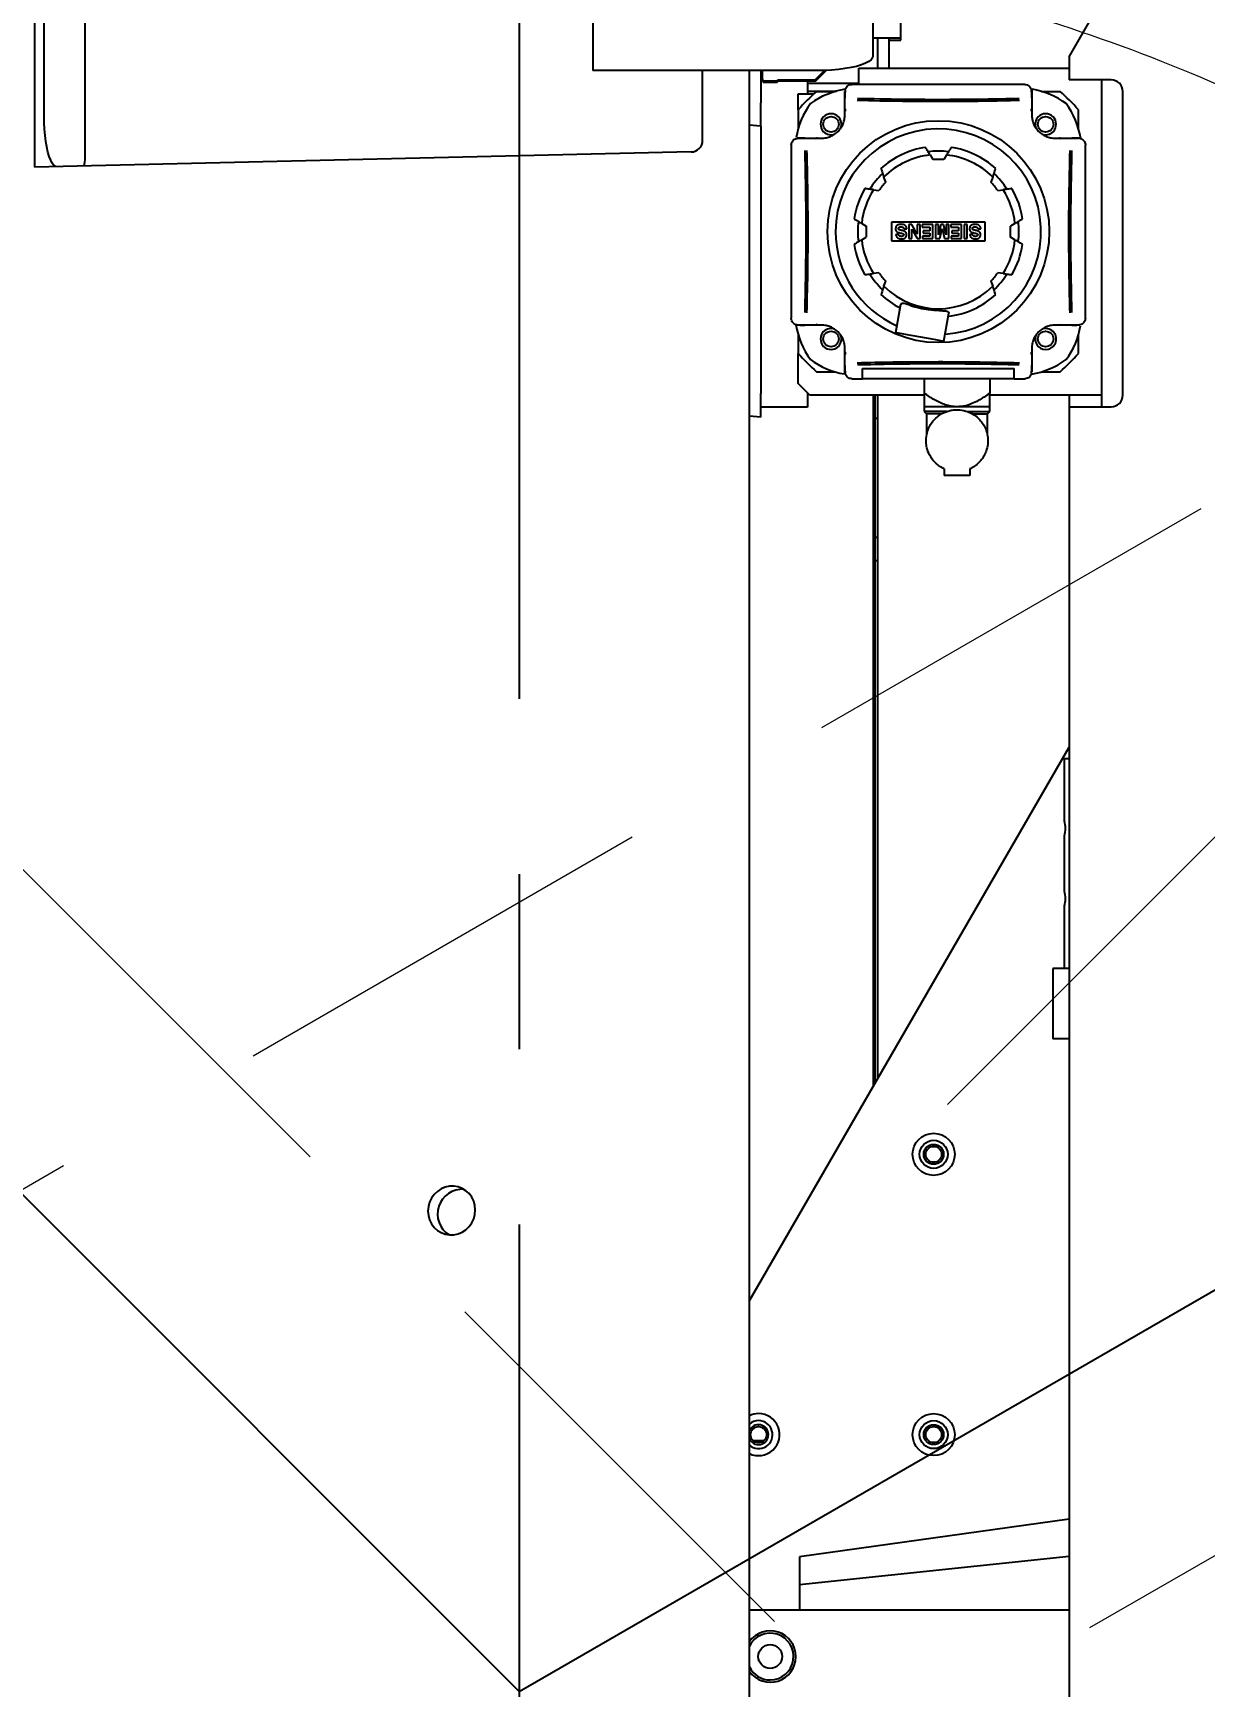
# Model space of a CAD drawing. Header units: inches. Extents: x -347369 to -260369, y 119522 to 149869.
# Drawn here: x -285438 to -284936, y 139002 to 139710 of the extents above; entities that cross this region are included whole.
import ezdxf

# ---------------------------------------------------------------- set-up
doc = ezdxf.new("R2010")
doc.units = ezdxf.units.IN
doc.header["$LTSCALE"] = 300
doc.linetypes.add('CENTRO', pattern=[2, 1.25, -0.25, 0.25, -0.25])
doc.linetypes.add('NASCOSTA', pattern=[0.375, 0.25, -0.125])
for name, color, linetype in [('ASSI', 254, 'CENTRO'), ('MACCHINA', 40, 'Continuous'), ('QUOTE', 7, 'Continuous')]:
    doc.layers.add(name, color=color, linetype=linetype)
doc.styles.get("Standard").update_dxf_attribs({"font": 'romans.shx'})
doc.dimstyles.new('sc1a100', dxfattribs={"dimscale": 100, "dimtxt": 3, "dimasz": 3, "dimexe": 0, "dimexo": 0, "dimgap": 1, "dimtad": 1, "dimzin": 12, "dimdsep": 46, "dimtxsty": 'Standard', "dimblk": 'CLOSEDBLANK', "dimcen": 1, "dimclrd": 253, "dimclre": 253, "dimclrt": 2, "dimadec": 0, "dimazin": 3, "dimtfac": 1, "dimtmove": 0, "dimatfit": 1, "dimldrblk": 'CLOSEDBLANK', "dimfxl": 1, "dimtolj": 1, "dimtzin": 0, "dimarcsym": 0})
doc.dimstyles.new('sc1a100_pollici', dxfattribs={"dimscale": 100, "dimtxt": 3, "dimasz": 3, "dimexe": 0, "dimexo": 0, "dimgap": 1, "dimtad": 1, "dimzin": 12, "dimdsep": 46, "dimtxsty": 'Standard', "dimblk": 'CLOSEDBLANK', "dimcen": 1, "dimclrd": 253, "dimclre": 253, "dimclrt": 2, "dimadec": 0, "dimazin": 3, "dimtfac": 1, "dimtmove": 0, "dimatfit": 1, "dimldrblk": 'CLOSEDBLANK', "dimfxl": 1, "dimtolj": 1, "dimtzin": 0, "dimarcsym": 0})

# ---------------------------------------------------------------- blocks, each defined once
blk = doc.blocks.new('_ClosedBlank')
at = {"color": 0, "linetype": 'ByBlock', "lineweight": -2}
for p, q in [((-1, 0.1667), (0, 0)), ((-1, 0.1667), (-1, -0.1667)), ((0, 0), (-1, -0.1667))]:
    blk.add_line(p, q, dxfattribs=at)
blk = doc.blocks.new('*D10')
at = {"layer": 'Defpoints', "color": 0, "transparency": 16777216}
for p in [(-300380.17, 144199.66), (-282330.17, 140899.66), (-300380.17, 139125.63)]:
    blk.add_point(p, dxfattribs=at)
at = {"layer": 'QUOTE', "color": 253, "lineweight": -2, "transparency": 16777216}
for p, q in [((-300380.17, 139125.63), (-300380.17, 144199.66)), ((-282630.17, 144199.66), (-300080.17, 144199.66)), ((-282330.17, 140899.66), (-282330.17, 144199.66))]:
    blk.add_line(p, q, dxfattribs=at)
at = {"layer": 'QUOTE', "color": 253, "lineweight": -2, "transparency": 16777216, "xscale": 300, "yscale": 300, "zscale": 300, "rotation": 180}
blk.add_blockref('_ClosedBlank', (-300380.17, 144199.66), dxfattribs=at)
at = {"layer": 'QUOTE', "color": 253, "lineweight": -2, "transparency": 16777216, "xscale": 300, "yscale": 300, "zscale": 300}
blk.add_blockref('_ClosedBlank', (-282330.17, 144199.66), dxfattribs=at)
at = {"layer": 'QUOTE', "color": 2, "transparency": 16777216, "char_height": 300, "attachment_point": 5}
for s, insert in [('\\A1;18050', (-291355.17, 144449.66)), ('\\A1;[59\'-2 5/8"]', (-291355.17, 143871.08))]:
    blk.add_mtext(s, dxfattribs=dict(at, insert=insert))
blk = doc.blocks.new('*D27')
at = {"layer": 'Defpoints', "color": 0, "transparency": 16777216}
for p in [(-285230.17, 140399.66), (-284017.73, 139699.66), (-287395.23, 137749.66), (-287103.2, 136767.46), (-285230.17, 136499.66)]:
    blk.add_point(p, dxfattribs=at)
at = {"layer": 'QUOTE', "color": 253, "lineweight": -2, "transparency": 16777216}
for p, q in [((-287395.23, 137749.66), (-287753.7, 137542.69)), ((-285230.17, 136499.66), (-285230.17, 136085.73))]:
    blk.add_line(p, q, dxfattribs=at)
blk.add_arc((-285230.17, 138999.66), 2913.92, 215.90144, 264.09856, dxfattribs=at)
at = {"layer": 'QUOTE', "color": 253, "lineweight": -2, "transparency": 16777216, "xscale": 300, "yscale": 300, "zscale": 300}
for p, rotation in [((-287753.7, 137542.69), 122.9507175305296), ((-285230.17, 136085.73), 357.0492824694705)]:
    blk.add_blockref('_ClosedBlank', p, dxfattribs=dict(at, rotation=rotation))
at = {"layer": 'QUOTE', "color": 2, "transparency": 16777216, "insert": (-286562.13, 136692.63), "char_height": 300, "attachment_point": 5, "rotation": 330}
blk.add_mtext('\\A1;60°', dxfattribs=at)
blk = doc.blocks.new('*D37')
at = {"layer": 'Defpoints', "color": 0, "transparency": 16777216}
for p in [(-285230.17, 140399.66), (-286220.12, 139989.61), (-283462.4, 137231.89), (-285230.17, 136499.66), (-284473.38, 136175.3)]:
    blk.add_point(p, dxfattribs=at)
at = {"layer": 'QUOTE', "color": 253, "lineweight": -2, "transparency": 16777216}
for p, q in [((-283462.4, 137231.89), (-283162.59, 136932.08)), ((-285230.17, 136499.66), (-285230.17, 136075.67))]:
    blk.add_line(p, q, dxfattribs=at)
blk.add_arc((-285230.17, 138999.66), 2923.99, 275.8811, 309.1189, dxfattribs=at)
at = {"layer": 'QUOTE', "color": 253, "lineweight": -2, "transparency": 16777216, "xscale": 300, "yscale": 300, "zscale": 300}
for p, rotation in [((-283162.59, 136932.08), 42.0594481817856), ((-285230.17, 136075.67), 182.9405518182139)]:
    blk.add_blockref('_ClosedBlank', p, dxfattribs=dict(at, rotation=rotation))
at = {"layer": 'QUOTE', "color": 2, "transparency": 16777216, "insert": (-284206.88, 136529.21), "char_height": 300, "attachment_point": 5, "rotation": 22.5}
blk.add_mtext('\\A1;45°', dxfattribs=at)
blk = doc.blocks.new('A$Cda148bbc')
at = {"layer": 'ASSI'}
blk.add_line((0, -2400), (0, 1400), dxfattribs=at)
at = {"layer": 'MACCHINA', "color": 8, "linetype": 'NASCOSTA', "lineweight": 5, "ltscale": 2.5}
for p, q in [((98.55, 693.94), (98.55, -1243.49)), ((-292.65, -1368.86), (-292.65, 584.96)), ((307.5, 48), (728.5, 48))]:
    blk.add_line(p, q, dxfattribs=at)
blk.add_circle((0, 0), 750, dxfattribs=at)
blk = doc.blocks.new('A$Cad528b1c')
at = {"layer": 'ASSI'}
blk.add_line((0, 1400), (0, -2400), dxfattribs=at)
at = {"layer": 'MACCHINA'}
for p, q in [((-207.65, 958.53), (-207.65, 652.53)), ((-185.84, 657.16), (-185.84, 953.16)), ((-203.51, 674.32), (-203.51, 940.32)), ((163.5, 708), (163.5, 910)), ((151.5, 816.06), (151.5, 700.15)), ((31.5, 809.85), (31.5, 693.94)), ((235.5, 699.9), (283.5, 783.04)), ((151.5, 708), (163.5, 708)), ((153.5, 708), (153.5, 695)), ((158.5, 707), (158.5, 708)), ((158.5, 695), (158.5, 707)), ((158.5, 707), (163.5, 707)), ((163.5, 707), (163.5, 708)), ((127.5, 693.94), (31.5, 693.94)), ((78.55, 664.1), (78.55, 693.94)), ((98.55, 693.94), (98.55, -1243.49)), ((103.5, 693.94), (103.5, 680.15)), ((104, 693.94), (104, 690.21)), ((126.79, 690), (130.79, 694)), ((127, 689.5), (131.53, 694.03)), ((145.5, 695), (235.5, 695)), ((145.5, 688), (145.5, 695)), ((235.5, 699.9), (235.5, 690)), ((104, 690.21), (103.5, 690)), ((104.5, 689), (103.5, 690)), ((104, 690.21), (104.71, 689.5)), ((104.71, 689.5), (104.5, 689)), ((104.5, 689), (110.5, 689)), ((104.71, 689.5), (110.29, 689.5)), ((110.29, 689.5), (110.79, 690)), ((110.29, 689.5), (110.5, 689)), ((110.5, 689), (111, 689.5)), ((110.79, 690), (111, 689.5)), ((110.79, 690), (126.79, 690)), ((111, 689.5), (127, 689.5)), ((123.5, 689.5), (123.5, 684)), ((123.5, 688.61), (145.5, 688.61)), ((126.79, 690), (127, 689.5)), ((216.5, 688), (142.5, 688)), ((214.5, 688), (144.5, 688)), ((253.5, 690), (235.5, 690)), ((249.5, 550), (249.5, 690)), ((103.5, 670.09), (103.5, 680.15)), ((119.5, 677.16), (119.5, 684)), ((119.5, 684), (126.22, 684)), ((123.5, 685.15), (135.84, 685.15)), ((127.34, 685), (135.33, 685)), ((139.5, 683), (139.5, 682.61)), ((223.67, 685), (231.66, 685)), ((258.5, 555), (258.5, 685)), ((119.5, 677.16), (119.5, 669.17)), ((139.5, 676.51), (139.68, 677.42)), ((139.5, 676.51), (139.57, 676.55)), ((139.5, 675), (139.5, 676.51)), ((219.35, 677.49), (219.5, 676.51)), ((219.5, 676.51), (219.43, 676.55)), ((219.5, 676.51), (219.5, 675)), ((239.5, 669.17), (239.5, 677.16)), ((103.5, 670.09), (98.55, 670.53)), ((103.5, 670.09), (103.5, 555.67)), ((73.66, 659.1), (-207.65, 652.53)), ((116.5, 662), (116.5, 588)), ((116.5, 660), (116.5, 590)), ((127.01, 664.85), (127.99, 665)), ((127.99, 665), (127.95, 664.93)), ((127.99, 665), (129.5, 665)), ((229.5, 665), (231.01, 665)), ((231.01, 665), (231.05, 664.93)), ((231.01, 665), (231.92, 664.82)), ((237.5, 665), (237.11, 665)), ((242.5, 588), (242.5, 662)), ((242.5, 590), (242.5, 660)), ((176, 657.81), (177.19, 655.86)), ((183, 657.81), (181.81, 655.86)), ((156.97, 646.22), (156.2, 648.37)), ((202.8, 648.37), (202.03, 646.22)), ((151.8, 642.93), (154.06, 642.63)), ((204.94, 642.63), (207.2, 642.93)), ((146.69, 628.5), (148.64, 627.31)), ((199.5, 629), (159.5, 629)), ((159.5, 629), (159.5, 621)), ((162.54, 623.81), (161.32, 623.81)), ((164.79, 626.13), (166.01, 626.13)), ((166.89, 628), (166.89, 622)), ((168.15, 628), (166.89, 628)), ((168.11, 626.11), (170.44, 622)), ((168.11, 622), (168.11, 626.11)), ((170.5, 623.88), (168.15, 628)), ((170.5, 628), (170.5, 623.88)), ((171.72, 628), (170.5, 628)), ((171.72, 622), (171.72, 628)), ((172.61, 628), (172.61, 626.92)), ((177.1, 628), (172.61, 628)), ((172.61, 626.92), (175.88, 626.92)), ((172.75, 623.08), (172.75, 622)), ((175.88, 623.08), (172.75, 623.08)), ((175.88, 625.38), (173.02, 625.38)), ((173.02, 625.38), (173.02, 624.31)), ((173.02, 624.31), (175.88, 624.31)), ((175.88, 626.92), (175.88, 625.38)), ((175.88, 624.31), (175.88, 623.08)), ((177.1, 622), (177.1, 628)), ((178.29, 628), (178.29, 622)), ((179.51, 628), (178.29, 628)), ((179.51, 623.63), (179.51, 628)), ((180.55, 628), (179.51, 623.63)), ((180.11, 622), (181.16, 626.41)), ((181.77, 628), (180.55, 628)), ((181.16, 626.41), (182.2, 622)), ((182.8, 623.63), (181.77, 628)), ((182.8, 628), (182.8, 623.63)), ((184.02, 628), (182.8, 628)), ((184.02, 622), (184.02, 628)), ((184.92, 628), (184.92, 626.92)), ((189.41, 628), (184.92, 628)), ((184.92, 626.92), (188.19, 626.92)), ((185.05, 623.08), (185.05, 622)), ((188.19, 623.08), (185.05, 623.08)), ((185.33, 625.38), (185.33, 624.31)), ((188.19, 625.38), (185.33, 625.38)), ((185.33, 624.31), (188.19, 624.31)), ((188.19, 626.92), (188.19, 625.38)), ((188.19, 624.31), (188.19, 623.08)), ((189.41, 622), (189.41, 628)), ((190.6, 628), (190.6, 622)), ((191.82, 628), (190.6, 628)), ((191.82, 622), (191.82, 628)), ((194.23, 623.81), (193.01, 623.81)), ((196.48, 626.13), (197.7, 626.13)), ((199.5, 621), (199.5, 629)), ((212.31, 628.5), (210.36, 627.31)), ((146.69, 621.5), (148.64, 622.69)), ((159.5, 621), (199.5, 621)), ((166.89, 622), (168.11, 622)), ((170.44, 622), (171.72, 622)), ((172.75, 622), (177.1, 622)), ((178.29, 622), (180.11, 622)), ((182.2, 622), (184.02, 622)), ((185.05, 622), (189.41, 622)), ((190.6, 622), (191.82, 622)), ((212.31, 621.5), (210.36, 622.69)), ((154.06, 607.37), (151.8, 607.07)), ((156.2, 601.63), (156.97, 603.78)), ((202.03, 603.78), (202.8, 601.63)), ((207.2, 607.07), (204.94, 607.37)), ((163.33, 593.74), (161.21, 581.72)), ((181.89, 578.07), (184.01, 590.1)), ((119.5, 580.83), (119.5, 572.84)), ((121.5, 585), (121.89, 585)), ((127.99, 585), (127.08, 585.18)), ((127.99, 585), (127.95, 585.07)), ((129.5, 585), (127.99, 585)), ((161.75, 581.62), (161.21, 581.72)), ((165.4, 580.98), (161.75, 581.62)), ((177.69, 578.81), (165.4, 580.98)), ((231.01, 585), (229.5, 585)), ((231.99, 585.15), (231.01, 585)), ((231.01, 585), (231.05, 585.07)), ((239.5, 572.84), (239.5, 580.83)), ((139.5, 573.49), (139.5, 575)), ((139.5, 573.49), (139.57, 573.45)), ((139.65, 572.51), (139.5, 573.49)), ((181.35, 578.17), (177.69, 578.81)), ((181.89, 578.07), (181.35, 578.17)), ((219.5, 573.49), (219.32, 572.58)), ((219.5, 573.49), (219.43, 573.45)), ((219.5, 575), (219.5, 573.49)), ((119.5, 560), (119.5, 572.84)), ((147, 566.44), (212, 566.44)), ((147, 562), (147, 566.44)), ((212, 562), (212, 566.44)), ((219.5, 567), (219.5, 567.39)), ((124.5, 555), (119.5, 560)), ((127.34, 565), (135.33, 565)), ((142.5, 562), (147, 562)), ((144.5, 562), (147, 562)), ((212, 562), (147, 562)), ((173.5, 562), (173.5, 555.8)), ((201.5, 562), (201.5, 555.8)), ((212, 562), (214.5, 562)), ((212, 562), (216.5, 562)), ((223.67, 565), (231.66, 565)), ((103.5, 545.62), (103.5, 555.67)), ((123.5, 556), (123.5, 549.9)), ((173.5, 555), (124.5, 555)), ((151.67, 259.13), (151.67, 555)), ((152.5, 260.57), (152.5, 555)), ((153.5, 555), (153.5, 262.31)), ((249.5, 555), (201.5, 555)), ((235.5, 555), (235.5, 550)), ((103.5, 545.62), (98.55, 546.05)), ((123.5, 549.9), (103.5, 549.9)), ((173.5, 550), (173.5, 548)), ((187.5, 550), (173.5, 550)), ((173.5, 548), (174.5, 547)), ((183.11, 548), (173.5, 548)), ((174.5, 547), (174.5, 538.08)), ((180.92, 547), (174.5, 547)), ((201.5, 550), (187.5, 550)), ((191.89, 548), (201.5, 548)), ((194.08, 547), (200.5, 547)), ((200.5, 547), (201.5, 548)), ((200.5, 538.08), (200.5, 547)), ((201.5, 548), (201.5, 550)), ((235.5, 550), (235.5, -1362.9)), ((235.5, 550), (253.5, 550)), ((153.5, 545), (152.5, 545)), ((182, 523.45), (182, 520.6)), ((193, 520.6), (182, 520.6)), ((193, 523.45), (193, 520.6)), ((153.5, 494), (152.5, 494)), ((153.5, 484), (152.5, 484)), ((98.55, 167.13), (235.5, 404.33)), ((233.5, 372.62), (233.5, 399.5)), ((233.5, 399.5), (235.5, 399.5)), ((233.5, 342.62), (233.5, 366.38)), ((233.5, 309.5), (233.5, 336.38)), ((228.5, 309.5), (228.5, 279.5)), ((235.5, 309.5), (228.5, 309.5)), ((235.5, 279.5), (228.5, 279.5)), ((100.17, 107.5), (104.83, 107.5)), ((235.5, 73.88), (120, 57.64)), ((120, 45.84), (235.5, 57.98)), ((120, 57.64), (120, 45.84)), ((120, 45.84), (120, 35)), ((98.55, 35), (235.5, 35))]:
    blk.add_line(p, q, dxfattribs=at)
at = {"layer": 'MACCHINA', "flags": 128}
for points in [[(151.5, 700.15), (151.29, 699.34), (150.68, 698.54), (149.67, 697.77), (148.28, 697.05), (146.54, 696.37), (144.47, 695.76), (142.11, 695.22), (139.5, 694.77), (136.68, 694.41), (133.71, 694.15), (130.63, 693.99), (127.5, 693.94)], [(-198.42, 652.74), (-198.59, 652.82), (-199.3, 653.38), (-199.99, 654.31), (-200.65, 655.59), (-201.27, 657.19), (-201.83, 659.08), (-202.32, 661.24), (-202.73, 663.61), (-203.07, 666.15), (-203.31, 668.82), (-203.46, 671.56), (-203.51, 674.32)], [(-39.09, 205.71), (-38.92, 203.79), (-38.41, 201.95), (-37.57, 200.24), (-36.45, 198.73), (-35.06, 197.46), (-33.47, 196.48), (-31.73, 195.82), (-29.89, 195.51), (-28.01, 195.56), (-26.17, 195.95), (-24.43, 196.69), (-22.84, 197.74), (-21.46, 199.08), (-20.33, 200.64), (-19.49, 202.39), (-18.98, 204.26), (-18.81, 206.19), (-18.98, 208.1), (-19.49, 209.95), (-20.33, 211.66), (-21.46, 213.17), (-22.84, 214.44), (-24.43, 215.42), (-26.17, 216.08), (-28.01, 216.39), (-29.89, 216.34), (-31.73, 215.95), (-33.47, 215.21), (-35.06, 214.15), (-36.45, 212.82), (-37.57, 211.25), (-38.41, 209.51), (-38.92, 207.64), (-39.09, 205.71)]]:
    blk.add_lwpolyline(points, dxfattribs=at)
at = {"layer": 'MACCHINA'}
for centre, radius in [((133.54, 670.96), 3.32), ((225.46, 670.96), 3.32), ((179.5, 625), 47.5), ((133.54, 579.04), 3.32), ((225.46, 579.04), 3.32), ((177.5, 230), 9), ((177.5, 230), 6), ((177.5, 230), 4.25), ((177.5, 230), 3.42), ((102.5, 110), 3.42), ((177.5, 110), 9), ((177.5, 110), 6), ((177.5, 110), 4.25), ((177.5, 110), 3.42), ((107.5, 15), 5.1)]:
    blk.add_circle(centre, radius, dxfattribs=at)
for centre, radius, start, end in [((253.5, 685), 5, 0, 90), ((153.61, 659.07), 35.58, 144.35577, 169.97707), ((179.5, 625), 79.5, 130.99935, 139.00065), ((145.43, 650.89), 35.58, 99.3456, 125.64423), ((213.57, 650.89), 35.58, 54.35577, 79.97722), ((179.5, 625), 79.5, 40.99935, 49.00065), ((205.39, 659.07), 35.58, 9.3456, 35.64423), ((133.54, 670.96), 4.5, 45, 225), ((133.54, 670.96), 4.5, 338.01948, 45), ((225.46, 670.96), 4.5, 135, 201.99852), ((225.46, 670.96), 4.5, 315, 135), ((133.54, 670.96), 4.5, 225, 291.99852), ((179.5, 625), 44, 273.80607, 180), ((225.46, 670.96), 4.5, 248.01947, 315), ((179.5, 625), 36.5, 98.66662, 132.33338), ((179.5, 625), 34.5, 82.73622, 97.26378), ((179.5, 625), 36.5, 47.66662, 81.33338), ((179.5, 625), 33, 96.08828, 134.91173), ((179.5, 625), 30.95, 85.72417, 94.27583), ((179.5, 625), 33, 45.08828, 83.91173), ((179.5, 625), 34.5, 133.73622, 148.26378), ((179.5, 625), 30.95, 136.72417, 145.27583), ((179.5, 625), 30.95, 34.72417, 43.27583), ((179.5, 625), 34.5, 31.73622, 46.26378), ((179.5, 625), 36.5, 149.66662, 171.33338), ((179.5, 625), 33, 147.08828, 173.91173), ((179.5, 625), 33, 6.08828, 32.91173), ((179.5, 625), 36.5, 8.66662, 30.33338), ((179.5, 625), 44, 180, 246.19393), ((179.5, 625), 34.5, 172.73622, 187.26378), ((179.5, 625), 30.95, 175.72417, 184.27583), ((179.5, 625), 30.95, 355.72417, 4.27583), ((179.5, 625), 34.5, 352.73622, 7.26378), ((179.5, 625), 36.5, 188.66662, 210.33338), ((179.5, 625), 33, 186.08828, 212.91173), ((179.5, 625), 33, 327.08828, 353.91173), ((179.5, 625), 36.5, 329.66662, 351.33338), ((179.5, 625), 34.5, 211.73622, 226.26378), ((179.5, 625), 30.95, 214.72417, 223.27583), ((179.5, 625), 30.95, 316.72417, 325.27583), ((179.5, 625), 34.5, 313.73622, 328.26378), ((179.5, 625), 36.5, 227.66662, 243.28141), ((179.5, 625), 33, 225.08828, 314.91173), ((179.5, 625), 36.5, 276.71859, 312.33338), ((153.61, 590.93), 35.58, 189.3456, 215.64423), ((133.54, 579.04), 4.5, 135, 315), ((133.54, 579.04), 4.5, 68.01947, 135), ((133.54, 579.04), 4.5, 315, 21.99852), ((225.46, 579.04), 4.5, 158.01948, 225), ((225.46, 579.04), 4.5, 225, 45), ((225.46, 579.04), 4.5, 45, 111.99852), ((205.39, 590.93), 35.58, 324.35577, 349.97707), ((179.5, 625), 79.5, 220.99935, 229.00065), ((145.43, 599.11), 35.58, 234.35577, 259.97722), ((213.57, 599.11), 35.58, 279.3456, 305.64423), ((179.5, 625), 79.5, 310.99935, 319.00065), ((253.5, 555), 5, 270, 0), ((224, 369.5), 10, 341.80513, 18.19487), ((224, 339.5), 10, 341.80513, 18.19487), ((-24.41, 204.47), 10.58, 86.20001, 237.76372), ((102.5, 110), 9, 90, 116.01972), ((102.5, 110), 9, 243.98028, 90), ((102.5, 110), 6, 90, 131.1491), ((102.5, 110), 6, 228.8509, 90), ((102.5, 110), 4.25, 201.72511, 158.27489), ((107.5, 15), 11, 215.56405, 144.43595), ((107.5, 15), 10, 270, 153.48435), ((107.5, 15), 10, 206.51565, 270)]:
    blk.add_arc(centre, radius, start, end, dxfattribs=at)
for centre, major_axis, ratio, start_param, end_param in [((73.55, 664.1), (4.04, 2.95), 0.999165, 4.104496, 5.652733), ((-187.14, 657.58), (-0.12, 5), 0.258827, 3.558558, 4.62238)]:
    blk.add_ellipse(centre, major_axis=major_axis, ratio=ratio, start_param=start_param, end_param=end_param, dxfattribs=at)
for points, knots in [([(139.6, 685.56), (139.61, 685.71), (139.67, 686.19), (140.12, 686.91), (140.88, 687.59), (141.72, 687.95), (142.28, 687.99), (142.5, 688)], [0, 0, 0, 0, 0.105798, 0.350043, 0.594724, 0.839509, 1, 1, 1, 1]), ([(216.5, 688), (216.84, 687.97), (217.51, 687.9), (218.41, 687.38), (219.09, 686.62), (219.45, 685.78), (219.49, 685.22), (219.5, 685)], [0, 0, 0, 0, 0.214543, 0.429068, 0.644001, 0.859025, 1, 1, 1, 1]), ([(139.55, 685.57), (139.54, 685.24), (139.51, 684.56), (139.5, 682.98), (139.5, 682.19)], [0, 0, 0, 0, 0.498385, 1, 1, 1, 1]), ([(139.5, 676.51), (139.5, 677.77), (139.5, 680.31), (139.5, 682.72), (139.5, 684.31), (139.5, 684.77), (139.5, 685)], [0, 0, 0, 0, 0.279988, 0.559976, 0.779987, 1, 1, 1, 1]), ([(144.72, 681.28), (151.2, 681.12), (162.77, 680.85), (174.39, 680.82), (179.5, 680.8)], [0, 0, 0, 0, 0.559988, 1, 1, 1, 1]), ([(144.81, 682.09), (151.27, 681.94), (162.82, 681.67), (174.4, 681.63), (179.5, 681.62)], [0, 0, 0, 0, 0.559988, 1, 1, 1, 1]), ([(179.5, 681.62), (185.99, 681.64), (197.57, 681.69), (209.11, 681.97), (214.19, 682.09)], [0, 0, 0, 0, 0.559987, 1, 1, 1, 1]), ([(179.5, 680.8), (186.01, 680.83), (197.62, 680.87), (209.19, 681.15), (214.28, 681.28)], [0, 0, 0, 0, 0.559987, 1, 1, 1, 1]), ([(219.5, 682.24), (219.5, 683.02), (219.49, 684.57), (219.46, 685.24), (219.45, 685.57)], [0, 0, 0, 0, 0.501622, 1, 1, 1, 1]), ([(219.5, 685), (219.5, 684.69), (219.5, 684.06), (219.5, 682.04), (219.5, 679.54), (219.5, 677.52), (219.5, 676.51)], [0, 0, 0, 0, 0.279989, 0.559977, 0.779988, 1, 1, 1, 1]), ([(129.5, 665), (130.17, 665.04), (131.47, 665.11), (133.36, 665.71), (135.09, 666.63), (136.62, 667.88), (137.87, 669.41), (138.79, 671.14), (139.39, 673.03), (139.46, 674.33), (139.5, 675)], [0, 0, 0, 0, 0.127966, 0.250049, 0.375943, 0.5, 0.624054, 0.749951, 0.872033, 1, 1, 1, 1]), ([(139.59, 677.56), (139.57, 677.39), (139.53, 677.05), (139.55, 676.72), (139.56, 676.55)], [0, 0, 0, 0, 0.502278, 1, 1, 1, 1]), ([(219.44, 676.55), (219.45, 676.72), (219.47, 677.05), (219.43, 677.39), (219.41, 677.56)], [0, 0, 0, 0, 0.49775, 1, 1, 1, 1]), ([(219.5, 675), (219.54, 674.33), (219.61, 673.03), (220.21, 671.14), (221.13, 669.41), (222.38, 667.88), (223.91, 666.63), (225.64, 665.71), (227.53, 665.11), (228.83, 665.04), (229.5, 665)], [0, 0, 0, 0, 0.127966, 0.250049, 0.375943, 0.5, 0.624054, 0.749951, 0.872032, 1, 1, 1, 1]), ([(116.5, 662), (116.53, 662.34), (116.6, 663.01), (117.12, 663.91), (117.88, 664.59), (118.72, 664.95), (119.28, 664.99), (119.5, 665)], [0, 0, 0, 0, 0.214551, 0.429083, 0.64402, 0.859042, 1, 1, 1, 1]), ([(122.26, 665), (121.48, 665), (119.93, 664.99), (119.26, 664.96), (118.93, 664.95)], [0, 0, 0, 0, 0.501625, 1, 1, 1, 1]), ([(119.5, 665), (119.81, 665), (120.44, 665), (122.46, 665), (124.96, 665), (126.98, 665), (127.99, 665)], [0, 0, 0, 0, 0.2799889, 0.5599769, 0.7799878, 1, 1, 1, 1]), ([(122.41, 590.31), (122.56, 596.77), (122.85, 609.7), (122.91, 627.78), (122.77, 644.46), (122.53, 654.61), (122.41, 659.69)], [0, 0, 0, 0, 0.279994, 0.559987, 0.779994, 1, 1, 1, 1]), ([(123.22, 590.22), (123.37, 596.7), (123.68, 609.66), (123.74, 627.79), (123.59, 644.51), (123.35, 654.69), (123.22, 659.78)], [0, 0, 0, 0, 0.279994, 0.559988, 0.779994, 1, 1, 1, 1]), ([(127.95, 664.94), (127.78, 664.95), (127.45, 664.97), (127.11, 664.93), (126.94, 664.91)], [0, 0, 0, 0, 0.497745, 1, 1, 1, 1]), ([(176, 657.81), (175.69, 658.32), (175.08, 659.32), (174.47, 660.32), (174.07, 660.96), (174.02, 661.04), (174, 661.08)], [0, 0, 0, 0, 0.248179, 0.496365, 0.748182, 1, 1, 1, 1]), ([(185, 661.08), (184.98, 661.04), (184.93, 660.97), (184.54, 660.33), (183.94, 659.34), (183.31, 658.32), (183, 657.81)], [0, 0, 0, 0, 0.248207, 0.496412, 0.748209, 1, 1, 1, 1]), ([(231.01, 665), (232.27, 665), (234.81, 665), (237.22, 665), (238.81, 665), (239.27, 665), (239.5, 665)], [0, 0, 0, 0, 0.279988, 0.559976, 0.779987, 1, 1, 1, 1]), ([(232.06, 664.91), (231.89, 664.93), (231.55, 664.97), (231.22, 664.95), (231.05, 664.94)], [0, 0, 0, 0, 0.502278, 1, 1, 1, 1]), ([(235.78, 659.78), (235.63, 653.3), (235.32, 640.34), (235.26, 622.21), (235.41, 605.49), (235.65, 595.31), (235.78, 590.22)], [0, 0, 0, 0, 0.279994, 0.559988, 0.779994, 1, 1, 1, 1]), ([(236.59, 659.69), (236.44, 653.23), (236.15, 640.3), (236.09, 622.22), (236.23, 605.54), (236.47, 595.39), (236.59, 590.31)], [0, 0, 0, 0, 0.279994, 0.559987, 0.779994, 1, 1, 1, 1]), ([(240.07, 664.95), (239.74, 664.96), (239.07, 664.99), (237.48, 665), (236.69, 665)], [0, 0, 0, 0, 0.4983841, 1, 1, 1, 1]), ([(240.06, 664.9), (240.21, 664.89), (240.69, 664.83), (241.41, 664.38), (242.09, 663.62), (242.45, 662.78), (242.49, 662.22), (242.5, 662)], [0, 0, 0, 0, 0.105829, 0.350057, 0.594726, 0.839504, 1, 1, 1, 1]), ([(154.92, 651.98), (154.93, 651.94), (154.96, 651.86), (155.21, 651.15), (155.6, 650.06), (156, 648.93), (156.2, 648.37)], [0, 0, 0, 0, 0.248207, 0.496412, 0.748209, 1, 1, 1, 1]), ([(202.8, 648.37), (203, 648.93), (203.39, 650.04), (203.78, 651.14), (204.03, 651.85), (204.07, 651.94), (204.08, 651.98)], [0, 0, 0, 0, 0.248179, 0.496365, 0.748182, 1, 1, 1, 1]), ([(151.8, 642.93), (151.21, 643.01), (150.04, 643.16), (148.89, 643.32), (148.13, 643.42), (148.04, 643.43), (148, 643.43)], [0, 0, 0, 0, 0.248179, 0.496365, 0.748182, 1, 1, 1, 1]), ([(211, 643.43), (210.96, 643.43), (210.87, 643.42), (210.13, 643.32), (208.98, 643.17), (207.8, 643.01), (207.2, 642.93)], [0, 0, 0, 0, 0.248207, 0.496412, 0.748209, 1, 1, 1, 1]), ([(143.42, 630.5), (143.46, 630.48), (143.53, 630.43), (144.17, 630.04), (145.16, 629.44), (146.18, 628.81), (146.69, 628.5)], [0, 0, 0, 0, 0.248207, 0.496412, 0.748209, 1, 1, 1, 1]), ([(212.31, 628.5), (212.82, 628.81), (213.82, 629.42), (214.82, 630.03), (215.46, 630.43), (215.54, 630.48), (215.58, 630.5)], [0, 0, 0, 0, 0.248179, 0.496365, 0.748182, 1, 1, 1, 1]), ([(161.77, 627.59), (161.67, 627.5), (161.44, 627.27), (161.2, 626.79), (161.17, 626.4), (161.15, 626.2)], [0, 0, 0, 0, 0.256519, 0.616469, 1, 1, 1, 1]), ([(161.15, 626.2), (161.16, 626), (161.18, 625.67), (161.35, 625.39), (161.42, 625.28)], [0, 0, 0, 0, 0.594121, 1, 1, 1, 1]), ([(161.32, 623.81), (161.34, 623.61), (161.37, 623.3), (161.5, 623.01), (161.55, 622.9)], [0, 0, 0, 0, 0.619811, 1, 1, 1, 1]), ([(161.42, 625.28), (161.47, 625.22), (161.56, 625.1), (161.68, 625.02), (161.73, 624.98)], [0, 0, 0, 0, 0.549392, 1, 1, 1, 1]), ([(161.73, 624.98), (161.84, 624.91), (162.15, 624.72), (162.71, 624.55), (163.15, 624.45), (163.37, 624.4)], [0, 0, 0, 0, 0.230201, 0.612208, 1, 1, 1, 1]), ([(163.53, 628.13), (163.4, 628.12), (163, 628.11), (162.36, 628), (161.95, 627.72), (161.77, 627.59)], [0, 0, 0, 0, 0.213303, 0.642942, 1, 1, 1, 1]), ([(162.37, 626.33), (162.38, 626.39), (162.39, 626.54), (162.5, 626.73), (162.61, 626.82), (162.66, 626.86)], [0, 0, 0, 0, 0.320203, 0.678104, 1, 1, 1, 1]), ([(162.57, 625.9), (162.53, 625.93), (162.45, 626), (162.38, 626.16), (162.38, 626.27), (162.37, 626.33)], [0, 0, 0, 0, 0.328124, 0.648841, 1, 1, 1, 1]), ([(162.91, 623.14), (162.86, 623.18), (162.73, 623.3), (162.61, 623.54), (162.56, 623.73), (162.54, 623.81)], [0, 0, 0, 0, 0.2577958, 0.6797102, 1, 1, 1, 1]), ([(162.97, 625.73), (162.9, 625.75), (162.8, 625.78), (162.66, 625.83), (162.6, 625.87), (162.57, 625.9)], [0, 0, 0, 0, 0.492953, 0.744532, 1, 1, 1, 1]), ([(162.66, 626.86), (162.76, 626.91), (162.93, 627), (163.21, 627.04), (163.39, 627.05), (163.47, 627.05)], [0, 0, 0, 0, 0.3704687, 0.6817588, 1, 1, 1, 1]), ([(163.64, 622.95), (163.5, 622.95), (163.31, 622.96), (163.07, 623.04), (162.96, 623.1), (162.91, 623.14)], [0, 0, 0, 0, 0.52956, 0.7611395, 1, 1, 1, 1]), ([(163.71, 625.55), (163.57, 625.58), (163.33, 625.64), (163.08, 625.7), (162.97, 625.73)], [0, 0, 0, 0, 0.555683, 1, 1, 1, 1]), ([(163.37, 624.4), (163.54, 624.37), (163.81, 624.31), (164.09, 624.23), (164.2, 624.19)], [0, 0, 0, 0, 0.59762, 1, 1, 1, 1]), ([(163.47, 627.05), (163.49, 627.05), (163.52, 627.05), (163.56, 627.05), (163.59, 627.05), (163.62, 627.05), (163.65, 627.05), (163.68, 627.04), (163.72, 627.04), (163.75, 627.04), (163.77, 627.03), (163.8, 627.03), (163.83, 627.03), (163.86, 627.02), (163.9, 627.01), (163.92, 627.01), (163.97, 627), (164.02, 626.99), (164.07, 626.97), (164.09, 626.97), (164.12, 626.95), (164.15, 626.94), (164.19, 626.93), (164.21, 626.92), (164.23, 626.91), (164.25, 626.9), (164.28, 626.89), (164.3, 626.88), (164.32, 626.87), (164.34, 626.86), (164.34, 626.85)], [0, 0, 0, 0, 0.055473, 0.083208, 0.138681, 0.166416, 0.194152, 0.221888, 0.277361, 0.305097, 0.332833, 0.360568, 0.388304, 0.443779, 0.471515, 0.499251, 0.526987, 0.63798, 0.665716, 0.693452, 0.721188, 0.776668, 0.804404, 0.832141, 0.859877, 0.887614, 0.915351, 0.943087, 0.971537, 1, 1, 1, 1]), ([(164.8, 627.92), (164.58, 627.99), (164.17, 628.11), (163.74, 628.12), (163.53, 628.13)], [0, 0, 0, 0, 0.518886, 1, 1, 1, 1]), ([(164.42, 623.16), (164.35, 623.11), (164.15, 622.99), (163.87, 622.95), (163.68, 622.95), (163.64, 622.95)], [0, 0, 0, 0, 0.316927, 0.835895, 1, 1, 1, 1]), ([(165.1, 625.12), (164.91, 625.2), (164.45, 625.38), (163.97, 625.49), (163.71, 625.55)], [0, 0, 0, 0, 0.43887, 1, 1, 1, 1]), ([(164.2, 624.19), (164.25, 624.17), (164.34, 624.14), (164.48, 624.06), (164.55, 623.98), (164.59, 623.93)], [0, 0, 0, 0, 0.3330988, 0.6125893, 1, 1, 1, 1]), ([(164.34, 626.85), (164.41, 626.8), (164.57, 626.69), (164.71, 626.42), (164.76, 626.22), (164.79, 626.13)], [0, 0, 0, 0, 0.2901785, 0.6665548, 1, 1, 1, 1]), ([(164.68, 623.66), (164.67, 623.59), (164.66, 623.46), (164.56, 623.28), (164.46, 623.2), (164.42, 623.16)], [0, 0, 0, 0, 0.346598, 0.698322, 1, 1, 1, 1]), ([(164.59, 623.93), (164.61, 623.9), (164.65, 623.84), (164.67, 623.75), (164.68, 623.68), (164.68, 623.66)], [0, 0, 0, 0, 0.351625, 0.767181, 1, 1, 1, 1]), ([(165.62, 627.32), (165.49, 627.46), (165.25, 627.71), (164.94, 627.85), (164.8, 627.92)], [0, 0, 0, 0, 0.548326, 1, 1, 1, 1]), ([(165.62, 624.69), (165.54, 624.78), (165.39, 624.95), (165.2, 625.07), (165.1, 625.12)], [0, 0, 0, 0, 0.530802, 1, 1, 1, 1]), ([(165.31, 622.38), (165.4, 622.48), (165.63, 622.7), (165.86, 623.16), (165.88, 623.53), (165.9, 623.72)], [0, 0, 0, 0, 0.2667599, 0.6217621, 1, 1, 1, 1]), ([(166.01, 626.13), (165.99, 626.26), (165.96, 626.53), (165.85, 626.95), (165.7, 627.19), (165.62, 627.32)], [0, 0, 0, 0, 0.315941, 0.65012, 1, 1, 1, 1]), ([(165.81, 624.29), (165.78, 624.37), (165.73, 624.51), (165.65, 624.64), (165.62, 624.69)], [0, 0, 0, 0, 0.577761, 1, 1, 1, 1]), ([(165.9, 623.72), (165.89, 623.83), (165.89, 624.02), (165.84, 624.21), (165.81, 624.29)], [0, 0, 0, 0, 0.564722, 1, 1, 1, 1]), ([(193.46, 627.59), (193.36, 627.5), (193.13, 627.27), (192.89, 626.79), (192.86, 626.4), (192.84, 626.2)], [0, 0, 0, 0, 0.256519, 0.616467, 1, 1, 1, 1]), ([(192.84, 626.2), (192.85, 626), (192.87, 625.67), (193.04, 625.39), (193.11, 625.28)], [0, 0, 0, 0, 0.594121, 1, 1, 1, 1]), ([(193.01, 623.81), (193.03, 623.61), (193.06, 623.3), (193.19, 623.01), (193.24, 622.9)], [0, 0, 0, 0, 0.6198109, 1, 1, 1, 1]), ([(193.11, 625.28), (193.16, 625.22), (193.25, 625.1), (193.37, 625.02), (193.42, 624.98)], [0, 0, 0, 0, 0.549393, 1, 1, 1, 1]), ([(193.42, 624.98), (193.53, 624.91), (193.84, 624.72), (194.4, 624.55), (194.84, 624.45), (195.06, 624.4)], [0, 0, 0, 0, 0.230201, 0.612208, 1, 1, 1, 1]), ([(195.22, 628.13), (195.09, 628.12), (194.69, 628.11), (194.05, 628), (193.64, 627.72), (193.46, 627.59)], [0, 0, 0, 0, 0.213303, 0.6429424, 1, 1, 1, 1]), ([(194.07, 626.33), (194.07, 626.39), (194.08, 626.54), (194.19, 626.73), (194.3, 626.82), (194.36, 626.86)], [0, 0, 0, 0, 0.320203, 0.678104, 1, 1, 1, 1]), ([(194.26, 625.9), (194.22, 625.93), (194.14, 626), (194.08, 626.16), (194.07, 626.27), (194.07, 626.33)], [0, 0, 0, 0, 0.328122, 0.648836, 1, 1, 1, 1]), ([(194.6, 623.14), (194.55, 623.18), (194.42, 623.3), (194.3, 623.54), (194.25, 623.73), (194.23, 623.81)], [0, 0, 0, 0, 0.257796, 0.6797097, 1, 1, 1, 1]), ([(194.66, 625.73), (194.59, 625.75), (194.49, 625.78), (194.35, 625.83), (194.29, 625.87), (194.26, 625.9)], [0, 0, 0, 0, 0.4929526, 0.7445314, 1, 1, 1, 1]), ([(194.36, 626.86), (194.45, 626.91), (194.62, 627), (194.9, 627.04), (195.08, 627.05), (195.16, 627.05)], [0, 0, 0, 0, 0.370466, 0.681758, 1, 1, 1, 1]), ([(195.33, 622.95), (195.19, 622.95), (195, 622.96), (194.76, 623.04), (194.65, 623.1), (194.6, 623.14)], [0, 0, 0, 0, 0.529561, 0.76114, 1, 1, 1, 1]), ([(195.4, 625.55), (195.26, 625.58), (195.02, 625.64), (194.77, 625.7), (194.66, 625.73)], [0, 0, 0, 0, 0.555684, 1, 1, 1, 1]), ([(195.06, 624.4), (195.23, 624.37), (195.5, 624.31), (195.78, 624.23), (195.89, 624.19)], [0, 0, 0, 0, 0.597621, 1, 1, 1, 1]), ([(195.16, 627.05), (195.18, 627.05), (195.21, 627.05), (195.25, 627.05), (195.28, 627.05), (195.31, 627.05), (195.34, 627.05), (195.37, 627.04), (195.41, 627.04), (195.44, 627.04), (195.46, 627.03), (195.49, 627.03), (195.52, 627.03), (195.55, 627.02), (195.59, 627.01), (195.61, 627.01), (195.66, 627), (195.71, 626.99), (195.76, 626.97), (195.78, 626.97), (195.81, 626.95), (195.84, 626.94), (195.88, 626.93), (195.9, 626.92), (195.92, 626.91), (195.94, 626.9), (195.97, 626.89), (195.99, 626.88), (196.01, 626.87), (196.03, 626.86), (196.03, 626.85)], [0, 0, 0, 0, 0.0554725, 0.0832079, 0.1386808, 0.1664163, 0.1941519, 0.2218874, 0.2773611, 0.3050967, 0.3328324, 0.3605681, 0.3883038, 0.4437788, 0.4715146, 0.4992505, 0.5269864, 0.6379794, 0.6657156, 0.6934518, 0.721188, 0.7766675, 0.8044039, 0.8321404, 0.8598769, 0.8876135, 0.9153502, 0.9430869, 0.9715363, 1, 1, 1, 1]), ([(196.49, 627.92), (196.27, 627.99), (195.86, 628.11), (195.43, 628.12), (195.22, 628.13)], [0, 0, 0, 0, 0.518886, 1, 1, 1, 1]), ([(196.11, 623.16), (196.04, 623.11), (195.84, 622.99), (195.56, 622.95), (195.37, 622.95), (195.33, 622.95)], [0, 0, 0, 0, 0.316927, 0.835894, 1, 1, 1, 1]), ([(196.79, 625.12), (196.6, 625.2), (196.14, 625.38), (195.66, 625.49), (195.4, 625.55)], [0, 0, 0, 0, 0.438871, 1, 1, 1, 1]), ([(195.89, 624.19), (195.94, 624.17), (196.03, 624.14), (196.17, 624.06), (196.24, 623.98), (196.28, 623.93)], [0, 0, 0, 0, 0.3330965, 0.6125861, 1, 1, 1, 1]), ([(196.03, 626.85), (196.1, 626.8), (196.26, 626.69), (196.4, 626.42), (196.45, 626.22), (196.48, 626.13)], [0, 0, 0, 0, 0.290179, 0.666556, 1, 1, 1, 1]), ([(196.37, 623.66), (196.36, 623.59), (196.35, 623.46), (196.25, 623.28), (196.15, 623.2), (196.11, 623.16)], [0, 0, 0, 0, 0.346598, 0.698326, 1, 1, 1, 1]), ([(196.28, 623.93), (196.3, 623.9), (196.34, 623.84), (196.36, 623.75), (196.37, 623.68), (196.37, 623.66)], [0, 0, 0, 0, 0.351627, 0.767158, 1, 1, 1, 1]), ([(197.31, 627.32), (197.18, 627.46), (196.94, 627.71), (196.63, 627.85), (196.49, 627.92)], [0, 0, 0, 0, 0.548326, 1, 1, 1, 1]), ([(197.31, 624.69), (197.23, 624.78), (197.08, 624.95), (196.89, 625.07), (196.79, 625.12)], [0, 0, 0, 0, 0.530802, 1, 1, 1, 1]), ([(197, 622.38), (197.09, 622.48), (197.32, 622.7), (197.55, 623.16), (197.57, 623.53), (197.59, 623.72)], [0, 0, 0, 0, 0.26676, 0.621762, 1, 1, 1, 1]), ([(197.7, 626.13), (197.68, 626.26), (197.65, 626.53), (197.54, 626.95), (197.39, 627.19), (197.31, 627.32)], [0, 0, 0, 0, 0.315941, 0.65012, 1, 1, 1, 1]), ([(197.5, 624.29), (197.47, 624.37), (197.42, 624.51), (197.34, 624.64), (197.31, 624.69)], [0, 0, 0, 0, 0.5777604, 1, 1, 1, 1]), ([(197.59, 623.72), (197.58, 623.83), (197.58, 624.02), (197.53, 624.21), (197.5, 624.29)], [0, 0, 0, 0, 0.564722, 1, 1, 1, 1]), ([(146.69, 621.5), (146.18, 621.19), (145.18, 620.58), (144.18, 619.97), (143.54, 619.57), (143.46, 619.52), (143.42, 619.5)], [0, 0, 0, 0, 0.248179, 0.496365, 0.748182, 1, 1, 1, 1]), ([(161.55, 622.9), (161.62, 622.79), (161.74, 622.59), (161.92, 622.43), (161.99, 622.36)], [0, 0, 0, 0, 0.56824, 1, 1, 1, 1]), ([(161.99, 622.36), (162.1, 622.29), (162.42, 622.06), (163, 621.9), (163.46, 621.88), (163.67, 621.87)], [0, 0, 0, 0, 0.22621, 0.64513, 1, 1, 1, 1]), ([(163.67, 621.87), (163.8, 621.87), (164.21, 621.89), (164.79, 622.01), (165.16, 622.28), (165.31, 622.38)], [0, 0, 0, 0, 0.229102, 0.691684, 1, 1, 1, 1]), ([(193.24, 622.9), (193.31, 622.79), (193.43, 622.59), (193.61, 622.43), (193.68, 622.36)], [0, 0, 0, 0, 0.568241, 1, 1, 1, 1]), ([(193.68, 622.36), (193.79, 622.29), (194.11, 622.06), (194.69, 621.9), (195.15, 621.88), (195.36, 621.87)], [0, 0, 0, 0, 0.2262104, 0.6451292, 1, 1, 1, 1]), ([(195.36, 621.87), (195.49, 621.87), (195.9, 621.89), (196.48, 622.01), (196.85, 622.28), (197, 622.38)], [0, 0, 0, 0, 0.229102, 0.691683, 1, 1, 1, 1]), ([(215.58, 619.5), (215.54, 619.52), (215.47, 619.57), (214.83, 619.96), (213.84, 620.56), (212.82, 621.19), (212.31, 621.5)], [0, 0, 0, 0, 0.2482066, 0.4964119, 0.748209, 1, 1, 1, 1]), ([(148, 606.57), (148.04, 606.57), (148.13, 606.58), (148.87, 606.68), (150.02, 606.83), (151.2, 606.99), (151.8, 607.07)], [0, 0, 0, 0, 0.248207, 0.496412, 0.748209, 1, 1, 1, 1]), ([(207.2, 607.07), (207.79, 606.99), (208.96, 606.84), (210.11, 606.68), (210.87, 606.58), (210.96, 606.57), (211, 606.57)], [0, 0, 0, 0, 0.248179, 0.496365, 0.748182, 1, 1, 1, 1]), ([(156.2, 601.63), (156, 601.07), (155.61, 599.96), (155.22, 598.86), (154.97, 598.15), (154.93, 598.06), (154.92, 598.02)], [0, 0, 0, 0, 0.248179, 0.496365, 0.748182, 1, 1, 1, 1]), ([(204.08, 598.02), (204.07, 598.06), (204.04, 598.14), (203.79, 598.85), (203.4, 599.94), (203, 601.07), (202.8, 601.63)], [0, 0, 0, 0, 0.248207, 0.496412, 0.748209, 1, 1, 1, 1]), ([(118.94, 585.1), (118.79, 585.11), (118.31, 585.17), (117.59, 585.62), (116.91, 586.38), (116.55, 587.22), (116.51, 587.78), (116.5, 588)], [0, 0, 0, 0, 0.105829, 0.350057, 0.594726, 0.839504, 1, 1, 1, 1]), ([(163.97, 594.25), (163.71, 594.16), (163.35, 594.05), (163.39, 593.8), (163.4, 593.73)], [0, 0, 0, 0, 0.743832, 1, 1, 1, 1]), ([(167.59, 593.4), (167.09, 593.56), (166.07, 593.89), (164.86, 594.21), (164.22, 594.3), (164.02, 594.26), (163.97, 594.25)], [0, 0, 0, 0, 0.301737, 0.603686, 0.900274, 1, 1, 1, 1]), ([(167.59, 593.4), (168.81, 593.04), (171.29, 592.3), (175.46, 591.52), (178.33, 591.34), (179.88, 591.24)], [0, 0, 0, 0, 0.307874, 0.624682, 1, 1, 1, 1]), ([(179.88, 591.24), (180.41, 591.21), (181.48, 591.17), (182.73, 591.06), (183.36, 590.92), (183.53, 590.82), (183.58, 590.79)], [0, 0, 0, 0, 0.301737, 0.603686, 0.900274, 1, 1, 1, 1]), ([(183.58, 590.79), (183.8, 590.62), (184.09, 590.39), (183.97, 590.17), (183.94, 590.11)], [0, 0, 0, 0, 0.743832, 1, 1, 1, 1]), ([(242.5, 588), (242.47, 587.66), (242.4, 586.99), (241.88, 586.09), (241.12, 585.41), (240.28, 585.05), (239.72, 585.01), (239.5, 585)], [0, 0, 0, 0, 0.214551, 0.429083, 0.64402, 0.859042, 1, 1, 1, 1]), ([(118.93, 585.05), (119.26, 585.04), (119.93, 585.01), (121.52, 585), (122.31, 585)], [0, 0, 0, 0, 0.498384, 1, 1, 1, 1]), ([(127.99, 585), (126.73, 585), (124.19, 585), (121.78, 585), (120.19, 585), (119.73, 585), (119.5, 585)], [0, 0, 0, 0, 0.279988, 0.559976, 0.779987, 1, 1, 1, 1]), ([(126.94, 585.09), (127.11, 585.07), (127.45, 585.03), (127.78, 585.05), (127.95, 585.06)], [0, 0, 0, 0, 0.502278, 1, 1, 1, 1]), ([(139.5, 575), (139.46, 575.67), (139.39, 576.97), (138.79, 578.86), (137.87, 580.59), (136.62, 582.12), (135.09, 583.37), (133.36, 584.29), (131.47, 584.89), (130.17, 584.96), (129.5, 585)], [0, 0, 0, 0, 0.127966, 0.250049, 0.375943, 0.5, 0.624054, 0.749951, 0.872032, 1, 1, 1, 1]), ([(229.5, 585), (228.83, 584.96), (227.53, 584.89), (225.64, 584.29), (223.91, 583.37), (222.38, 582.12), (221.13, 580.59), (220.21, 578.86), (219.61, 576.97), (219.54, 575.67), (219.5, 575)], [0, 0, 0, 0, 0.127966, 0.250049, 0.375943, 0.5, 0.624054, 0.749951, 0.872032, 1, 1, 1, 1]), ([(239.5, 585), (239.19, 585), (238.56, 585), (236.54, 585), (234.04, 585), (232.02, 585), (231.01, 585)], [0, 0, 0, 0, 0.279989, 0.559977, 0.779988, 1, 1, 1, 1]), ([(231.05, 585.06), (231.22, 585.05), (231.55, 585.03), (231.89, 585.07), (232.06, 585.09)], [0, 0, 0, 0, 0.497745, 1, 1, 1, 1]), ([(236.74, 585), (237.52, 585), (239.07, 585.01), (239.74, 585.04), (240.07, 585.05)], [0, 0, 0, 0, 0.501625, 1, 1, 1, 1]), ([(139.5, 565), (139.5, 565.31), (139.5, 565.94), (139.5, 567.96), (139.5, 570.46), (139.5, 572.48), (139.5, 573.49)], [0, 0, 0, 0, 0.279989, 0.559977, 0.779988, 1, 1, 1, 1]), ([(219.5, 573.49), (219.5, 572.23), (219.5, 569.69), (219.5, 567.28), (219.5, 565.69), (219.5, 565.23), (219.5, 565)], [0, 0, 0, 0, 0.279988, 0.559976, 0.779987, 1, 1, 1, 1]), ([(139.5, 567.76), (139.5, 566.98), (139.51, 565.43), (139.54, 564.76), (139.55, 564.43)], [0, 0, 0, 0, 0.501622, 1, 1, 1, 1]), ([(139.56, 573.45), (139.55, 573.28), (139.53, 572.95), (139.57, 572.61), (139.59, 572.44)], [0, 0, 0, 0, 0.49775, 1, 1, 1, 1]), ([(179.5, 569.2), (172.99, 569.17), (161.38, 569.13), (149.81, 568.85), (144.72, 568.72)], [0, 0, 0, 0, 0.559987, 1, 1, 1, 1]), ([(179.5, 568.38), (173.01, 568.36), (161.43, 568.31), (149.89, 568.03), (144.81, 567.91)], [0, 0, 0, 0, 0.559987, 1, 1, 1, 1]), ([(214.28, 568.72), (207.8, 568.88), (196.23, 569.15), (184.61, 569.18), (179.5, 569.2)], [0, 0, 0, 0, 0.5599879, 1, 1, 1, 1]), ([(214.19, 567.91), (207.73, 568.06), (196.18, 568.33), (184.6, 568.37), (179.5, 568.38)], [0, 0, 0, 0, 0.559988, 1, 1, 1, 1]), ([(219.41, 572.44), (219.43, 572.61), (219.47, 572.95), (219.45, 573.28), (219.44, 573.45)], [0, 0, 0, 0, 0.502278, 1, 1, 1, 1]), ([(219.45, 564.43), (219.46, 564.76), (219.49, 565.44), (219.5, 567.02), (219.5, 567.81)], [0, 0, 0, 0, 0.498385, 1, 1, 1, 1]), ([(142.5, 562), (142.16, 562.03), (141.49, 562.1), (140.59, 562.62), (139.91, 563.38), (139.55, 564.22), (139.51, 564.78), (139.5, 565)], [0, 0, 0, 0, 0.214543, 0.429068, 0.644001, 0.859025, 1, 1, 1, 1]), ([(219.4, 564.44), (219.39, 564.29), (219.33, 563.81), (218.88, 563.09), (218.12, 562.41), (217.28, 562.05), (216.72, 562.01), (216.5, 562)], [0, 0, 0, 0, 0.105798, 0.350043, 0.594724, 0.839509, 1, 1, 1, 1]), ([(187.5, 550), (186.66, 550.04), (184.95, 550.14), (181.66, 551.05), (177.77, 552.9), (174.93, 554.82), (173.5, 555.8)], [0, 0, 0, 0, 0.163706, 0.332134, 0.661912, 1, 1, 1, 1]), ([(173.5, 555.8), (173.5, 554.71), (173.5, 553.06), (173.5, 551.35), (173.5, 550.26), (173.5, 550.09), (173.5, 550)], [0, 0, 0, 0, 0.377562, 0.571739, 0.76553, 1, 1, 1, 1]), ([(201.5, 555.8), (199.89, 554.71), (197.46, 553.06), (193.93, 551.35), (190.9, 550.26), (188.7, 550.09), (187.5, 550)], [0, 0, 0, 0, 0.377562, 0.571739, 0.76553, 1, 1, 1, 1]), ([(201.5, 550), (201.5, 550.01), (201.5, 550.06), (201.5, 550.56), (201.5, 551.74), (201.5, 553.51), (201.5, 555.03), (201.5, 555.8)], [0, 0, 0, 0, 0.0891231, 0.2788302, 0.4742066, 0.7357036, 1, 1, 1, 1]), ([(182, 523.45), (181.31, 523.81), (179.92, 524.53), (178.21, 525.98), (176.78, 527.61), (175.49, 529.7), (174.6, 532.07), (174.18, 534.83), (174.32, 537.62), (175, 540.16), (176.12, 542.43), (177.55, 544.36), (179.37, 546.06), (181.8, 547.6), (184.42, 548.49), (186.88, 548.78), (189.27, 548.72), (192.14, 548.06), (194.83, 546.66), (196.88, 544.96), (198.4, 543.15), (199.59, 541.1), (200.4, 538.84), (200.8, 536.35), (200.71, 533.6), (200.08, 531.09), (199.04, 528.86), (197.7, 526.94), (195.99, 525.23), (194.34, 524.09), (193.28, 523.58), (193, 523.45)], [0, 0, 0, 0, 0.032158, 0.064366, 0.096285, 0.128207, 0.172745, 0.204713, 0.236898, 0.277642, 0.312699, 0.347787, 0.384297, 0.420737, 0.468211, 0.492156, 0.516097, 0.559532, 0.60525, 0.639696, 0.674179, 0.709433, 0.744569, 0.776355, 0.808376, 0.847683, 0.881696, 0.915748, 0.951588, 0.987368, 1, 1, 1, 1])]:
    blk.add_open_spline(points, degree=3, knots=knots, dxfattribs=at)

msp = doc.modelspace()

# ---------------------------------------------------------------- block references
for rotation in [45, 299.9999999999999]:
    msp.add_blockref('A$Cda148bbc', (-285230.166, 138999.656), dxfattribs=dict(rotation=rotation))
msp.add_blockref('A$Cad528b1c', (-285230.166, 138999.656))

# ---------------------------------------------------------------- dimensions: what is measured, and where the dimension line sits
at = {"layer": 'QUOTE'}
dim = msp.add_linear_dim(base=(-300380.167, 144199.656), p1=(-282330.166, 140899.656), p2=(-300380.167, 139125.625), dimstyle='sc1a100_pollici', override={"dimpost": '\\X'}, dxfattribs=at)
dim.commit()
dim.dimension.update_dxf_attribs({"geometry": '*D10', "text_midpoint": (-291355.166, 144199.656), "dimtype": 160})
for base, line2, picture, middle in [((-287103.201, 136767.46), ((-287395.23, 137749.656), (-284017.731, 139699.656)), '*D27', (-286562.128, 136692.63)), ((-284473.382, 136175.299), ((-283462.399, 137231.889), (-286220.116, 139989.605)), '*D37', (-284206.875, 136529.212))]:
    dim = msp.add_angular_dim_2l(base=base, line1=((-285230.166, 136499.656), (-285230.166, 140399.656)), line2=line2, dimstyle='sc1a100', dxfattribs=at)
    dim.commit()
    dim.dimension.update_dxf_attribs({"geometry": picture, "text_midpoint": middle})

doc.saveas('drawing.dxf')
